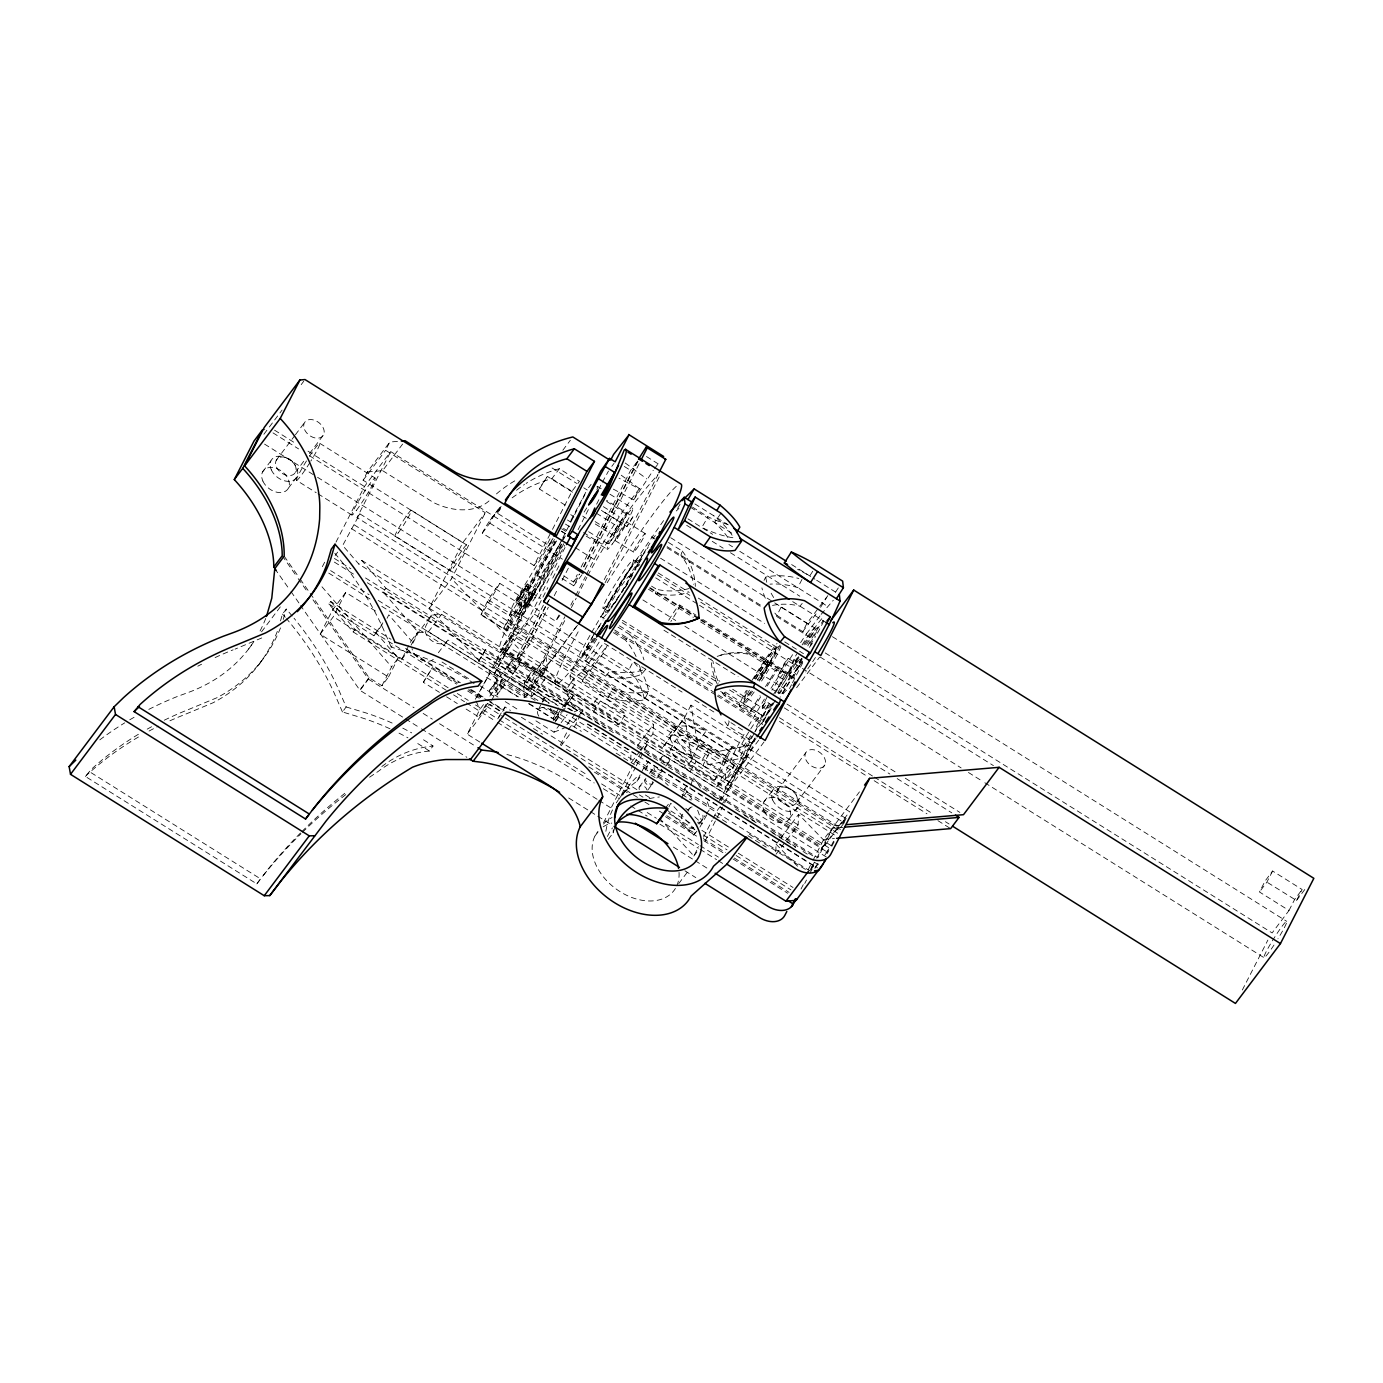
<?xml version="1.0" encoding="UTF-8"?>
<svg xmlns="http://www.w3.org/2000/svg" width="1383" height="1383" viewBox="0 0 1383 1383"><rect width="100%" height="100%" fill="white"/><g stroke="black" fill="none" stroke-linecap="round" stroke-linejoin="round"><path stroke-width="0.75" stroke-dasharray="5 3.75" d="M779.856 839.256L776.105 844.235L775.586 854.798L785.596 841.486M786.841 839.827L798.095 824.856L798.613 814.31L825.755 842.195L831.287 845.67L823.784 855.645M630.648 760.028L631.011 754.34L569.156 715.581M397.474 441.384L389.816 442.041L385.598 450.288L485.295 512.747L462.786 542.672L429.041 608.624L499.021 681.508L524.866 697.689L523.673 687.074L546.164 657.15L653.519 724.398L652.897 733.889L640.398 750.52M506.714 631.028L508.131 627.675A39.64 3.406 -57.9 0 0 514.407 614.813L515.703 612.012A19.777 1.694 -57.9 0 0 529.62 592.045L523.344 603.645A61.561 5.29 -57.9 0 1 507.112 630.821L480.869 614.83L487.162 601.968A19.708 1.694 -57.9 0 1 499.764 583.349L521.927 597.231A19.708 1.694 -57.9 0 0 509.307 615.833L487.162 601.968M621.52 592.27A20.987 1.798 -57.9 0 0 629.524 577.437L629.939 575.95L628.47 576.538A20.987 1.798 -57.9 0 0 617.302 592.218A20.987 1.798 -57.9 0 0 607.846 609.367L607.794 611.182L610.162 608.831M681.94 798.389L684.758 788.673L687.161 785.458M280.507 620.898L282.495 614.052L286.246 609.073L289.047 612.254A272.226 190.733 36.9 0 1 292.798 616.697M283.221 619.463L286.246 609.073M690.93 785.216L693.194 777.436L696.963 782.674A92.281 64.655 36.9 0 1 700.386 788.016M591.596 632.429L625.79 575.017L629.472 577.333L630.838 573.15L648.281 547.063M689.183 588.501A63.964 60.264 18 0 1 656.683 589.348L655.317 593.532A63.964 60.264 18 0 0 687.818 592.667M668.473 542.447L682.268 551.074L680.903 555.257A63.964 60.264 18 0 1 693.402 584.317M756.017 738.505L753.7 741.997L727.856 725.798L729.204 721.615A63.964 60.264 18 0 1 727.285 719.004M753.7 741.997L755.049 737.813M509.307 615.833L511.33 610.024A19.777 1.694 -57.9 0 1 520.25 592.477L553.01 538.436M798.095 824.856L570.816 682.441L570.038 675.855L580.653 652.206L590.593 634.227M714.994 779.822L725.591 756.19L732.022 747.062L721.407 770.694L714.994 779.822L689.149 763.623A63.964 33.607 35.1 0 1 668.611 735.618L675.025 726.49A63.964 33.607 35.1 0 1 706.177 730.864L699.746 739.991A63.964 33.607 35.1 0 0 668.611 735.618M758.748 740.13L737.882 767.876L725.885 779.614L725.107 773.011L735.721 749.379L744.659 733.18M487.732 703.325L478.743 716.982L464.446 708.027M462.786 542.672L363.107 480.212L367.325 471.966L389.816 442.041M322.36 566.667L325.178 561.187M336.017 542.084L364.455 486.522L390.715 451.601L562.397 559.164M834.381 834.9L503.913 627.847L511.883 614.605L508.149 619.601L840.432 827.795L844.183 822.816L357.056 517.605L390.715 451.601M826.36 857.028L358.854 564.108L342.656 545.49L359.857 513.871L846.759 818.943M300.163 579.062L369.071 677.687L381.933 685.743L388.485 677.013L320.182 634.209L332.646 609.868L345.767 592.408L378.095 612.652M320.182 634.209L333.32 616.749L345.767 592.408M332.646 609.868L373.946 635.748L382.849 622.817M387.067 618.287L388.813 614.865L411.27 640.709L401.623 659.553L333.32 616.749M381.933 685.743L391.596 666.831L398.131 658.152L375.692 632.325M388.485 677.013L398.131 658.152M411.079 645.152L417.856 631.91L383.143 592.028L385.961 588.276L361.672 560.357L358.854 564.108M418.271 632.619L428.453 631.754L531.85 696.531L544.971 679.053L441.592 614.294L431.392 615.158L418.271 632.619L412.635 643.614A13.121 9.197 36.9 0 0 411.927 645.982M431.392 615.158L425.774 626.153A13.121 9.197 36.9 0 0 432.62 641.332A13.121 9.197 36.9 0 0 447.919 640.035L549.051 703.394M429.041 608.624L451.549 578.699L485.295 512.747M485.64 649.526L477.671 662.768L485.64 649.526L817.923 857.737L822.85 848.107L845.341 818.183L840.432 827.795M500.352 508.131A205.531 144.005 36.9 0 0 482.304 533.129L533.994 565.509L551.523 531.262M552.491 529.361L571.957 491.311L579.46 481.336L559.337 468.733L555.897 469.684A205.531 144.005 36.9 0 0 526.128 483.376M503.913 627.847L508.149 619.601M533.994 565.509L541.496 555.534L550.261 538.419M501.095 506.42A205.531 144.005 36.9 0 0 497.31 513.179L548.999 545.559L552.889 537.952M495.149 662.993L503.585 651.756L532.904 594.552L527.372 591.077L554.566 541.462M527.372 591.077L537.693 575.605L554.946 541.877M475.285 699.297L490.291 672.328L535.221 700.472M476.547 697.637L490.291 672.328M577.541 625.202L529.032 689.737L492.78 667.125L523.984 606.653L532.42 595.433L309.533 455.768M555.672 684.118L500.283 649.422L509.981 637.598L531.504 595.537L535.204 597.854L523.95 612.825A21.869 1.884 -57.9 0 1 523.742 607.569L560.253 543.225M571.11 519.922L587.343 489.357M561.705 539.94L505.694 649.388L528.202 619.463L565.543 546.492M562.691 538.022L586.271 491.933M518.418 696.894L498.606 684.481L494.042 674.351L509.048 647.382L829.886 848.419L827.241 853.57M532.904 594.552L543.225 579.079L562.397 541.6M563.365 539.733L565.284 535.982M494.042 674.351L509.048 647.382M535.204 597.854L562.12 545.23M563.797 543.709L539.422 591.371L564.731 545.403M479.849 742.066L467.212 734.148L479.866 709.41L483.618 704.431L503.429 716.843M492.78 667.125L493.956 667.764L534.27 614.138L547.841 587.602M552.699 578.129L560.443 562.967M578.094 529.672L588.778 508.771M598.493 489.789L601.415 484.085M602.383 482.183L608.468 471.084M491.656 700.42L502.357 679.485L497.794 669.355M543.415 605.114L516.326 658.066L524.762 646.846L548.55 600.343M596.609 504.173L599.409 498.675M549.5 599.15L519.334 658.101L528.704 645.636L548.342 607.258M554.237 595.745L558.162 588.069M562.086 580.393L570.937 563.123M498.589 717.155L504.985 707.007L510.448 710.447M504.985 707.007L502.34 712.159L489.703 704.224L467.212 734.148M563.659 575.829L573.513 582.001L577.316 574.55M581.119 567.116L630.613 470.41L637.84 460.781M562.086 578.492L573.72 585.77L579.598 574.256M583.522 566.581L637.528 461.058M523.967 683.945L531.228 672.086L523.967 683.945L558.611 705.658M583.885 566.978L639.05 459.191M585.026 569.502L639.534 462.994M527.857 689.097L564.938 616.628M570.799 605.184L574.706 597.56M575.674 595.641L585.441 576.573M586.409 574.671C601.259 544.401 618.512 515.444 639.292 488.873L618.962 478.155M501.545 648.817L538.471 671.948L565.561 618.996M571.369 607.638L576.21 598.182M577.178 596.298L586.859 577.385M587.827 575.501C607.137 539.422 630.51 504.968 658.014 474.611L603.316 581.413M613.343 489.15L633.673 499.868L639.292 488.873M633.673 499.868L653.277 470.272M538.385 709.565L541.202 704.068M542.136 702.236L544.02 698.571M605.062 582.762L660.227 474.957M558.784 707.819L553.165 718.814A8.747 6.189 27.1 0 0 549.518 709.202M561.049 709.116L553.459 720.958L559.423 713.023M555.949 720.266L563.59 708.459M564.195 706.678L569.398 698L566.045 692.641A92.281 64.655 36.9 0 0 549.224 672.57L544.28 668.041L531.158 685.501L531.85 696.531M562.57 712.02L573.599 695.165L505.296 652.361M582.295 681.266L586.513 673.02L607.379 645.273L603.161 653.519L582.295 681.266L608.14 697.464A63.964 45.311 27.1 0 0 644.409 699.781L648.627 691.535A63.964 45.311 27.1 0 0 633.224 661.472L629.006 669.718A63.964 45.311 27.1 0 1 644.409 699.781M560.322 745.074L567.998 730.086L576.746 718.451M574.377 726.991L580.117 715.754M581.085 713.887L583.004 710.136L570.073 702.028M608.14 697.464L612.358 689.218A63.964 45.311 27.1 0 0 648.627 691.535M603.524 822.764L632.826 765.525M633.794 763.606L641.608 752.006M621.607 794.447L635.281 767.738M636.266 765.819L647.002 744.832L728.288 795.761L723.465 805.2M619.688 797.939A147.168 103.103 36.9 0 1 636.854 781.309L643.614 768.101L648.437 761.687M645.291 770.089L649.163 762.534M690.964 705.157L684.637 717.535L662.613 747.719L684.637 717.535L691.742 758.662L698.069 746.301L690.964 705.157L753.735 744.486L747.408 756.864L725.384 787.048L747.875 757.106L702.806 765.612L709.133 753.234L753.735 744.486M764.021 580.393L765.698 577.091A63.964 45.311 27.1 0 1 798.855 578.509M668.905 806.911L670.79 803.246L695.113 830.025M819.929 615.954L806.427 633.915L776.9 615.418L781.118 607.172A63.964 45.311 27.1 0 1 779.061 604.838M801.984 579.408L797.766 587.654A63.964 45.311 27.1 0 0 770.003 584.145M666.883 809.625L693.903 835.09L695.77 831.425M699.539 824.061L705.036 815.572M775.206 700.265L769.622 711.173L762.24 706.557L767.824 695.632M777.644 692.831A14.867 1.279 -57.9 0 1 783.504 683.219L785.233 680.661L777.851 676.045L784.368 663.304L788.12 658.325L795.502 662.941L797.299 660.659M699.919 827.086L707.975 812.841M777.851 676.045L788.12 658.325M817.388 609.488L806.963 623.353L802.745 631.599L817.474 612.012M719.488 801.051L754.288 733.042M755.256 731.158L764.92 712.262L772.163 702.65M659.535 818.217L693.868 856.008L698.692 846.569M703.532 837.147L712.21 820.171M713.179 818.269L717.034 810.732L728.288 795.761M720.923 799.737L726.957 791.716L754.029 738.816M761.756 723.707L772.388 702.927M534.27 614.138L849.56 811.7L823.317 846.621L729.533 787.861L754.669 738.729M763.381 721.736L773.045 702.841M827.829 595.606L818.701 610.387M785.233 680.661L791.75 667.937L784.368 663.304M795.502 662.941L788.984 675.682L789.883 674.731A14.867 1.279 -57.9 0 1 781.602 690.912L779.891 693.453L772.198 689.27M705.123 841.037L722.496 807.084M789.555 688.561L791.508 684.723M792.494 682.804L804.284 659.76M808.156 869.786L812.046 862.197M813.014 860.312L823.68 839.446L832.134 828.227L842.887 827.311M810.196 869.924L813.947 862.594M814.172 862.715L809.954 870.962L550.278 708.234M800.999 889.062L804.681 881.87M816.783 858.221L832.134 828.227M823.317 846.621L834.001 825.737L859.448 791.871M804.733 883.495L806.496 880.055M809.764 873.676L813.705 865.983L587.308 724.122M831.287 845.67L835.228 837.977M831.875 846.258L834.64 840.864M843.941 822.695L845.808 819.03M825.236 652.932L1272.135 932.937L1289.008 910.498L1259.464 891.983L1265.099 881.006L1272.602 871.013L1302.129 889.528L1296.511 900.523L1265.099 881.006M1272.602 871.013L1266.966 882.008L1259.464 891.983M1242.332 990.003L1267.865 940.112M1289.008 910.498L1294.626 899.503L1302.129 889.528M521.927 597.231L554.497 539.37M605.633 676.183L610.18 670.72A63.964 53.764 39.8 0 0 645.982 668.923L641.435 674.385A63.964 53.764 39.8 0 1 605.633 676.183L579.788 659.985L592.719 636.595M593.722 634.797L603.092 619.912M593.29 638.341L584.335 654.522L579.788 659.985M748.652 725.989L764.384 699.055M556.571 540.909L520.043 605.253A21.869 1.884 -57.9 0 0 520.25 610.508L531.504 595.537M561.896 544.003L535.688 590.23A19.777 1.694 -57.9 0 1 519.386 614.311A19.777 1.694 -57.9 0 1 527.632 597.093L560.392 543.07M680.073 504.207L675.924 511.312L678.915 508.391M727.614 524.416A63.964 21.385 30.3 0 1 708.01 516.844L701.769 527.511A63.964 21.385 30.3 0 0 733.612 537.831A63.964 21.385 30.3 0 0 713.766 515.773M670.254 749.707L676.494 739.041A63.964 21.385 30.3 0 1 708.355 749.361L702.115 760.045A63.964 21.385 30.3 0 0 670.254 749.707A63.964 21.385 30.3 0 0 690.1 771.783L696.341 761.099A63.964 21.385 30.3 0 1 676.494 739.041M727.959 776.226L734.2 765.56L722.185 777.298L715.945 787.964L727.959 776.226L702.115 760.045M561.481 541.254L565.837 534.063L561.412 531.279M559.873 615.4L555.655 621.244L518.729 597.888L524.762 588.484L540.58 598.39M722.358 692.918A63.964 63.29 68.1 0 0 724.312 695.597L750.156 711.796L760.028 695.666M765.508 686.711L775.396 670.582L777.16 669.873L767.288 686.003M760.702 696.755L751.92 711.087L750.156 711.796M770.971 688.319L793.635 653.053M596.816 639.067L593.895 643.7A20.987 1.798 -57.9 0 0 585.735 660.815A20.987 1.798 -57.9 0 0 601.501 638.168M751.885 736.24L748.964 740.856A20.987 1.798 -57.9 0 0 740.804 757.988A20.987 1.798 -57.9 0 0 756.57 735.324M567.479 695.753L566.702 689.149L573.72 678.154L574.498 684.758L567.479 695.753L593.324 711.951A63.964 6.794 32.6 0 0 618.771 724.83L625.808 713.853A63.964 6.794 32.6 0 0 599.565 694.352L592.546 705.347A63.964 6.794 32.6 0 1 618.771 724.83M593.324 711.951L600.343 700.956A63.964 6.794 32.6 0 0 625.808 713.853M812.772 571.214L809.764 575.916A63.964 6.794 32.6 0 0 797.593 569.277M835.609 592.114L838.617 587.412M555.845 541.617L553.961 544.539A118.039 10.148 -57.9 0 0 500.283 649.422M559.026 614.951L555.655 621.244M595.745 638.341L593.653 641.574A20.987 1.798 -57.9 0 1 584.162 652.897A20.987 1.798 -57.9 0 1 594.241 633.984M750.813 735.497L748.722 738.729A20.987 1.798 -57.9 0 1 740.199 747.269A20.987 1.798 -57.9 0 1 757.556 719.039L759.578 716.532A20.987 1.798 -57.9 0 1 754.513 729.55M625.79 575.017L664.117 519.801M629.472 577.333L643.423 556.467M800.619 642.611L806.427 633.915M759.284 681.162L761.29 678.189A14.867 1.279 -57.9 0 0 769.588 662.008L763.209 670.496A14.867 1.279 -57.9 0 0 757.331 680.108A14.867 1.279 -57.9 0 0 768.326 660.538L697.793 616.351M720.975 513.249L714.544 522.376A63.964 33.607 35.1 0 1 728.634 538.592M689.149 763.623L695.563 754.496A63.964 33.607 35.1 0 1 675.025 726.49M486.194 704.068L478.743 716.982M576.262 626.724C564.057 641.798 554.652 660.832 538.471 671.948M791.75 667.937L789.537 670.997A34.99 3.008 -57.9 0 0 775.189 693.35M647.002 744.832L642.784 750.45M263.894 434.262L267.507 429.439L262.407 429.871M269.391 426.949L282.115 410.025M301.2 384.63L303.741 381.259M262.597 471.897L271.033 460.677M276.237 460.262L294.13 436.458M295.409 434.763L304.346 422.852M295.426 472.294L304.381 460.401M309.498 453.589L323.553 434.884M288.442 488.095L296.878 476.876M300.474 832.998A986.286 690.999 36.9 0 0 267.23 870.201L256.806 883.875L85.366 776.451L91.382 769.259A577.333 404.493 36.9 0 1 139.856 733.405M363.107 480.212L385.598 450.288M248.681 648.938L253.815 642.11M261.543 631.841L280.818 606.186M367.325 471.966L382.624 470.669L402.626 444.064M357.056 517.605L359.857 513.871M335.17 555.465L337.659 552.145M258.898 664.514L262.649 659.518M446.277 690.29L353.149 631.927L328.86 604.008L330.727 601.519L390.991 639.274M353.149 631.927L355.016 629.438L330.727 601.519M373.946 635.748L383.489 623.041M389.971 728.772A197.665 138.49 36.9 0 0 362.45 718.002L342.431 711.951L346.165 706.955L337.694 687.455A272.226 190.733 36.9 0 0 294.026 618.201M474.092 683.496A197.665 138.49 36.9 0 0 411.2 653.156L391.182 647.106L394.916 642.11M369.071 677.687L359.701 690.152L403.784 717.794M313.007 599.824L368.431 679.139L359.995 690.359L300.63 605.616M490.377 519.922L497.88 509.947M482.304 533.129L489.807 523.154A205.531 144.005 36.9 0 1 501.407 505.348M497.31 513.179L501.804 507.198M411.27 640.709L417.856 631.91M401.623 659.553L408.175 650.823L458.949 682.632M562.829 450.253L570.332 440.278M428.453 631.754L441.592 614.294M512.125 497.863A205.531 144.005 36.9 0 1 548.394 479.659L551.852 478.708L559.337 468.733M256.806 883.875L260.557 878.879L89.117 771.455M438.376 652.724L447.919 640.035M588.588 487.68L591.094 484.361M548.999 545.559L553.995 538.903M611.805 466.348L614.052 463.357M369.572 777.229A986.286 690.999 36.9 0 1 378.078 771.507C392.979 760.08 410.544 752.767 429.3 751.038L433.035 746.042L429.093 743.362A197.665 138.49 36.9 0 0 420.467 737.934M654.574 468.543L659.777 461.628M489.703 690.186L493.454 685.19M494.388 683.945L507.509 666.485M508.46 665.24L512.211 660.244M573.513 582.001L579.529 573.98M489.859 696.116L502.357 679.485M573.72 585.77L583.09 573.305M497.085 694.802L500.836 689.823M501.77 688.578L514.908 671.118M515.842 669.856L519.593 664.877M497.724 718.866L500.214 715.547M524.866 697.689L547.374 667.764L546.164 657.15M570.816 682.441L582.813 670.703L603.679 642.957L682.113 692.105M562.241 707.526L569.398 698M564.834 706.799L573.599 695.165M555.084 721.995L561.325 713.68M535.93 720.854L553.978 732.177L559.942 724.225M561.135 722.652L567.099 714.717M566.926 724.727L575.276 713.611M577.99 716.774L583.004 710.136M561.204 745.714L569.952 734.062M637.269 746.025L653.519 724.398M631.651 762.154L639.153 752.179M622.091 794.741L628.124 786.72M594.967 835.972L598.355 831.494M636.854 781.309L641.677 774.895M639.274 786.962L644.893 779.476M649.474 773.374L654.297 766.96M659.518 760.028L661.783 757.037M608.33 839.308L613.153 832.894A91.036 63.774 36.9 0 1 615.072 827.086M647.78 790.091L652.292 784.109M656.821 778.093L661.627 771.679M665.776 766.147L669.165 761.653M665.379 808.208L670.202 801.794M819.704 606.394L826.654 597.145M684.343 795.19L690.359 787.152M821.156 614.329L833.292 600.291M778.491 693.782L803.938 659.933M796.625 687.714L819.531 657.253M706.246 813.982L709.859 809.159L708.303 804.491A92.281 64.655 36.9 0 0 706.073 798.959M693.903 835.09L698.726 828.676M729.533 787.861L763.986 742.014M693.868 856.008L698.882 849.352M678.759 883.581L687.507 871.947M763.883 801.967L772.319 790.748M777.505 790.333L805.632 752.922M796.712 802.365L824.838 764.955M789.728 818.166L798.164 806.946M781.118 837.579L798.613 814.31M811.199 869.302L813.705 865.983M815.036 867.279L818.788 862.301M814.881 868.368L818.632 863.372M824.873 855.057L829.886 848.419M1296.511 900.523L1305.587 888.439M762.24 706.557L765.992 701.561L773.374 706.194M769.622 711.173L767.807 713.455A34.99 3.008 -57.9 0 1 770.037 702.339M636.076 656.527A63.964 53.764 39.8 0 0 625.531 640.191L630.078 634.745A63.964 53.764 39.8 0 1 643.994 659.916M802.209 603.42L799.927 606.152A63.964 53.764 39.8 0 0 772.509 605.426M85.366 776.451L87.63 774.255A577.333 404.493 36.9 0 1 141.602 735.186M687.766 809.885L690.601 807.482M698.035 823.991L700.87 821.571M499.764 583.349A61.561 5.29 -57.9 0 1 481.267 614.622L480.869 614.83M773.667 694.076A20.987 1.798 -57.9 0 0 784.593 674.61L784.645 672.795L783.539 673.694A20.987 1.798 -57.9 0 0 771.887 690.152M732.592 689.235L762.863 708.355L765.733 705.399A20.987 1.798 -57.9 0 0 768.049 702.339M381.829 766.528C396.714 755.083 414.295 747.771 433.035 746.042M700.974 619.601L794.015 677.895L794.931 677.324A21.437 1.85 -57.9 0 0 796.556 675.561M572.545 492.21L547.34 476.409L539.698 488.009L539.456 489.012L566.46 505.936M539.456 489.012L547.34 476.409M621.174 522.67L613.291 535.273L621.174 522.67L601.363 510.258M632.93 516.827L626.897 526.474L632.93 516.827L606.567 500.3M526.387 585.873L517.104 600.723L526.335 606.497L531.642 599.444L535.619 591.647L526.387 585.873L517.104 600.723M518.729 598.113L524.762 588.484M535.619 591.647L526.335 606.497M511.261 610.059L518.642 614.674M457.652 683.116L432.309 667.609L423.354 682.286L439.431 692.347M423.354 682.286L432.637 667.453M261.75 637.943L235.058 649.128M574.152 711.865L577.662 710.447L566.598 703.498M553.978 732.177L564.541 727.907M717.172 656.389A63.964 63.29 68.1 0 1 749.551 654.384L751.315 653.675A63.964 63.29 68.1 0 0 718.935 655.68M724.312 695.597L726.075 694.888A63.964 63.29 68.1 0 1 724.139 692.209M834.001 825.737L842.489 825.011M823.68 839.446L834.45 838.53M786.599 690.273L786.443 690.29A20.987 1.798 -57.9 0 0 783.193 693.868M346.165 706.955L366.201 713.006A197.665 138.49 36.9 0 1 393.723 723.776M646.501 456.546L659.916 464.947M694.819 503.896L728.271 524.849M791.646 564.575L814.933 579.166M816.661 580.238L839.308 594.431M692.503 507.129L708.01 516.844M690.428 507.267L734.477 534.858M624.269 466.451L630.613 470.41M687.973 518.867L712.625 534.322M728.927 544.539L732.558 546.804M739.801 551.35L827.293 606.169M686.677 525.315L693.972 529.896M712.228 541.323L723.171 548.187M730.466 552.751L799.789 596.194M792.684 601.622L825.772 622.35M597.698 486.522L601.207 488.718M609.972 494.215L632.774 508.495M832.428 636.699L1286.726 921.337M670.703 537.71L772.855 601.709M774.687 602.867L814.812 628.003M781.118 607.172L806.963 623.353M606.636 501.441L626.516 514.148M552.094 467.973L576.711 483.41M583.747 487.801L587.256 490.014M603.351 506.679L619.135 516.568M651.358 536.76L655.058 539.076M667.125 546.631L762.413 606.324M626.724 522.013L645.187 533.579M667.021 547.806L761.895 607.241M776.485 616.386L812.962 639.24M551.852 478.708L571.957 491.311M602.296 511.036L626.897 526.474M596.453 513.249L614.916 524.814M820.136 657.029L993.426 765.612M660.538 558.213L764.522 623.37M595.122 521.581L610.231 531.055M784.731 641.919L803.471 653.658M582.675 516.084L586.271 518.348M595.278 523.984L613.291 535.273M615.124 540.563L633.587 552.128M570.712 514.632L573.928 516.741L570.176 521.719L567.41 519.991M658.273 572.994L689.235 592.408M698.346 598.113L776.676 647.192A30.616 2.628 -57.9 0 1 758.472 681.076M588.657 531.712L607.95 543.796M633.379 559.977L638.842 563.4M657.063 574.827L689.875 595.381M700.801 602.227L775.517 649.042A28.421 2.438 -57.9 0 1 758.61 680.505M795.104 663.875L800.567 667.298M802.399 668.438L961.116 767.911M968.428 772.475L983.019 781.62M984.834 782.761L1263.993 957.676M583.574 532.593L602.02 544.159M655.715 577.869L697.689 604.146M699.504 605.287L792.545 663.598M586.219 536.085L607.258 549.276M565.474 524.105L571.628 527.96M563.503 528.427L566.581 530.346M561.671 528.773L567.583 532.472M651.514 586.115L656.683 589.348M668.698 620.293A14.867 1.279 -57.9 0 1 679.71 605.011L695.995 615.21M561.221 531.055L565.647 533.821M770.141 661.731L790.454 674.455M649.889 587.602L699.158 618.46M649.647 588.207L698.899 619.065M700.714 620.206L784.645 672.795M781.602 671.049L794.222 678.949M648.42 589.21L693.35 617.371M700.593 621.901L780.842 672.19M749.551 654.384L775.396 670.582M575.121 547.547L595.572 560.357M642.888 599.945L675.734 620.518M684.844 626.24L787.013 690.238M786.996 704.103L896.167 772.509M905.277 778.197L959.854 812.409M663.944 630.216L738.09 676.685M489.807 523.154L541.496 555.534M784.282 707.889L889.891 774.048M897.169 778.612L951.798 812.841M779.442 717.708L872.466 776.001M874.298 777.142L932.661 813.723M945.436 821.709L949.084 824.009M603.213 608.174L608.676 611.597M622.385 620.327L719.851 681.249M382.624 470.669L433.536 502.565A59.988 42.026 36.9 0 0 490.429 499.591M622.143 622.609L718.693 683.098M729.619 689.961L744.192 699.089M779.493 721.39L866.882 776.157M874.16 780.704L926.973 813.792M937.899 820.638L950.64 828.624M619.377 625.756L714.233 685.207M725.176 692.053L761.67 714.925M743.691 703.999L764.004 716.722M537.693 575.605L543.225 579.079M600.55 616.23L604.233 618.547M618.011 627.173L711.588 685.812M720.647 691.483L755.602 713.386M319.75 443.303L375.121 477.999M739.559 706.506L761.705 720.387M614.605 629.991L762.361 722.583A20.987 1.798 -57.9 0 0 754.772 731.901M614.968 631.875L715.305 694.733M717.137 695.891L762.742 724.467M613.482 632.636L625.531 640.191M411.321 510.258L466.693 544.971M527.563 583.989L536.656 589.556M274.56 430.182L295.236 443.148M307.977 451.135L364.455 486.522M272.987 432.879L298.572 448.905M694.802 700.057L716.532 713.663M730.933 722.687L742.999 730.259M603.161 653.519L629.006 669.718M264.551 444.099L315.704 476.15M317.537 477.291L523.984 606.653M515.945 602.573L523.327 607.206M584.214 653.26L739.283 750.416M395.071 536.206L450.46 570.902M515.686 615.297L519.386 617.613M585.337 661.039L740.389 758.195M306.49 460.937A21.869 1.884 -57.9 0 0 296.532 480.368L316.188 492.694M317.969 493.8L351.922 515.081M699.746 739.991L725.591 756.19M354.238 524.866L841.123 829.938M507.665 622.851L839.948 831.062M582.813 670.703L737.882 767.876M351.42 528.6L838.323 833.672M698.069 746.301L709.133 753.234M481.267 614.622L507.112 630.821M528.704 645.636L512.09 635.229L502.721 647.693L822.85 848.107M509.981 637.598L524.762 646.846M570.038 675.855L725.107 773.011M547.374 667.764L521.529 651.566L451.549 578.699M665.897 742.464L728.651 781.793M361.672 560.357L827.345 852.153M566.702 689.149L592.546 705.347M503.585 651.756L726.957 791.716M385.961 588.276L815.555 857.581M527.718 678.967L613.412 732.662M637.114 747.511L651.704 756.639M653.519 757.78L688.164 779.493M702.754 788.638L724.623 802.347M735.566 809.193L757.452 822.902M770.21 830.906L795.726 846.897M803.022 851.461L810.317 856.042M334.409 558.455L350.884 568.776M365.527 577.956L605.322 728.201M647.417 754.582L651.082 756.881M680.367 775.223L687.679 779.822M713.317 795.865L720.629 800.463M744.434 815.365L757.244 823.404M771.887 832.566L795.674 847.485M383.143 592.028L574.896 712.176M814.138 862.076L821.433 866.657M334.375 562.103L354.497 574.723M367.325 582.744L571.352 710.568M587.775 723.931L637.01 754.772M646.12 760.494L817.509 867.884M481.422 657.772L558.11 705.814M493.956 667.764L529.032 689.737M523.673 687.074L549.137 703.031M635.748 759.803L717.034 810.732M330.623 570.609L369.054 594.69M378.216 600.412L537.918 700.507M749.361 834.243L808.433 871.273M643.614 768.101L662.129 779.718L668.231 785.458M547.806 708.355L558.594 715.115M328.739 573.098L370.851 599.479M381.829 606.359L528.254 698.104M542.897 707.283L581.344 731.365M616.126 753.165L634.417 764.626M650.892 774.947L656.389 778.387M682.009 794.447L691.172 800.187M714.959 815.088L727.769 823.127M747.909 835.73L766.217 847.209M529.222 703.653L556.243 720.578M486.539 677.307L517.536 696.721M528.462 703.584L553.995 719.575M442.024 662.008L470.911 680.125M479.936 685.778L498.001 697.084M505.227 701.613L519.662 710.672M521.391 717.293L638.082 790.402M645.377 794.983L650.84 798.406M670.893 810.974L690.947 823.542M701.89 830.388L729.239 847.537M738.349 853.242L793.047 887.506M405.599 648.437L460.383 682.753M471.344 689.633L485.952 698.778M487.784 699.919L504.225 710.222M533.44 728.53L542.568 734.252M566.304 749.119L632.048 790.315M639.361 794.897L643.009 797.178M668.577 813.204L694.145 829.23M703.273 834.952L727.009 849.819M736.154 855.541L790.938 889.874M469.822 689.443L487.957 700.801M489.772 701.942L504.276 711.035M468.37 689.84L482.65 698.795M328.86 604.008L456.684 684.101M467.644 690.981L480.437 698.985M487.732 703.567L502.34 712.712M588.743 766.839L637.477 797.386M644.789 801.967L650.736 805.684M659.397 811.13L664.877 814.552M666.71 815.693L696.323 834.243M703.221 838.582L725.487 852.516M734.269 858.03L789.053 892.363M594.448 772.146L627.277 792.701M665.551 816.696L696.548 836.127M703.843 840.691L723.897 853.259M733.025 858.964L787.722 893.245M505.227 717.967L557.453 750.692M355.016 629.438L448.161 687.8M457.289 693.523L468.249 700.386M475.545 704.967L497.465 718.693M499.298 719.834L587.049 774.843M601.57 783.919L619.878 795.415M647.209 812.53L656.355 818.252M658.17 819.41L698.346 844.564M700.092 845.67L718.434 857.149M453.589 694.871L464.55 701.734M466.365 702.875L495.598 721.183M497.413 722.341L594.206 782.985M603.334 788.708L619.774 798.994M630.734 805.857L636.215 809.297M638.03 810.438L647.175 816.16M659.95 824.182L698.311 848.211M700.126 849.352L716.567 859.638M718.399 860.796L723.862 864.219M446.588 696.825L457.306 703.549M597.11 799.27L568.05 781.067A165.856 116.189 36.9 0 0 505.642 754.184M598.925 800.411L613.447 809.522M673.383 847.07L693.367 859.586M695.182 860.727L707.889 868.697M568.69 797.974L588.674 810.49M590.489 811.631L595.935 815.054M597.75 816.195L612.289 825.288M684.931 870.806L695.822 877.635M368.431 679.139L414.036 707.716M423.163 713.438L432.291 719.143M439.587 723.724L476.08 746.595M405.599 718.935L420.207 728.08M421.435 728.841L466.832 757.279M429.3 751.038L425.342 748.341A197.665 138.49 36.9 0 0 416.715 742.93M625.22 462.994L646.795 478.898M621.244 475.216L641.176 489.893M762.863 708.355L762.915 706.54A20.987 1.798 -57.9 0 1 765.854 700.438M685.83 808.294L688.82 811.13M694.836 816.8L702.339 823.87M776.105 844.235L797.542 866.259M282.495 614.052L285.296 617.233M321.98 586.807L391.596 666.831M284.172 556.173L298.935 577.299M282.218 555.759L296.999 576.901M298.227 578.664L308.081 592.771M274.785 568.638L289.79 589.901M291.035 591.665L299.644 603.991M479.037 694.301L480.558 697.672M476.046 700.974L479.866 709.41M391.182 647.106L382.693 627.605A272.226 190.733 36.9 0 0 334.064 552.387M342.431 711.951L333.943 692.451A272.226 190.733 36.9 0 0 286.558 618.72M697.637 810.196L701.423 820.396M639.361 789.572L639.067 788.638A4.374 3.06 36.9 0 1 642.334 785.734A4.374 3.06 36.9 0 1 646.864 789.9M544.28 668.041L544.971 679.053M1273.985 945.056A21.437 1.85 -57.9 0 1 1265.428 953.215A21.437 1.85 -57.9 0 1 1284.6 923.101A21.437 1.85 -57.9 0 1 1277.961 938.798M804.837 644.824A21.437 1.85 -57.9 0 1 817.837 627.554A21.437 1.85 -57.9 0 1 808.087 646.587M799.581 659.172A21.437 1.85 -57.9 0 1 797.282 657.928M823.698 620.984A34.661 2.973 -57.9 0 1 814.864 637.615M812.858 640.986A34.661 2.973 -57.9 0 1 809.09 647.123M801.863 658.273A34.661 2.973 -57.9 0 1 788.293 675.111A34.661 2.973 -57.9 0 1 795 659.172M803.834 644.288A34.661 2.973 -57.9 0 1 823.542 616.956M815.417 657.495A34.661 2.973 -57.9 0 1 805.546 671.948M147.203 729.152A577.333 404.493 36.9 0 1 152.804 726.075M164.266 720.215A577.333 404.493 36.9 0 1 188.123 709.686L216.751 697.81A266.798 186.912 36.9 0 0 281.683 624.788M149.053 731.054A577.333 404.493 36.9 0 1 158.578 726.144M169.902 720.802A577.333 404.493 36.9 0 1 184.371 714.683L212.999 702.789A266.798 186.912 36.9 0 0 277.931 629.766M402.764 728.149A197.665 138.49 36.9 0 1 411.685 732.869M399.013 733.128A197.665 138.49 36.9 0 1 407.933 737.848M263.479 875.197A986.286 690.999 36.9 0 1 300.993 833.742M302.41 832.341A986.286 690.999 36.9 0 1 348.136 792.787M301.892 831.581A986.286 690.999 36.9 0 1 345.473 792.787M99.783 739.888A594.846 416.75 36.9 0 1 124.712 722.86M129.743 719.817A594.846 416.75 36.9 0 1 136.571 715.893M148.811 709.375A594.846 416.75 36.9 0 1 178.165 696.168L187.794 692.658A249.268 174.638 36.9 0 0 254.541 640.536M265.726 618.443A249.268 174.638 36.9 0 1 258.725 633.466M596.799 486.954A24.047 2.075 -57.9 0 1 596.903 489.738M586.772 507.889A24.047 2.075 -57.9 0 1 583.401 513.128M197.804 666.208A577.333 404.493 36.9 0 1 201.59 664.22M215.108 657.565A577.333 404.493 36.9 0 1 233.122 649.837M309.55 456.183A21.869 1.884 -57.9 0 1 319.836 443.459A21.869 1.884 -57.9 0 1 310.795 461.127M309.792 462.735A21.869 1.884 -57.9 0 1 296.532 480.368M794.015 677.895A21.437 1.85 -57.9 0 1 802.296 661.091M717.812 680.592A63.964 63.29 68.1 0 1 713.058 661.385M727.856 725.798A63.964 60.264 18 0 1 724.122 720.491M776.9 615.418A63.964 45.311 27.1 0 1 774.843 613.084M765.318 598.182A63.964 45.311 27.1 0 1 761.929 587.896M812.391 643.32A20.987 1.798 -57.9 0 1 808.156 648.713M807.828 645.878A20.987 1.798 -57.9 0 1 811.821 638.393L814.501 633.863A20.987 1.798 -57.9 0 1 823.058 620.811M717.397 684.326A63.964 63.29 68.1 0 1 711.087 658.792M639.447 665.361A63.964 53.764 39.8 0 1 641.435 674.385M773.667 597.542A63.964 45.311 27.1 0 1 770.78 592.494M766.77 582.226A63.964 45.311 27.1 0 1 765.698 577.091M682.268 551.074A63.964 60.264 18 0 1 695.321 586.409M597.179 629.438A20.987 1.798 -57.9 0 1 599.98 625.306M620.552 593.826A20.987 1.798 -57.9 0 1 610.664 608.243M618.962 595.917A30.616 2.628 -57.9 0 1 609.298 602.988A30.616 2.628 -57.9 0 1 637.217 560.893A30.616 2.628 -57.9 0 1 620.016 594.31M753.994 678.638A30.616 2.628 -57.9 0 1 776.676 647.192M750.589 692.382A30.616 2.628 -57.9 0 1 747.304 690.601M639.776 564.471A20.987 1.798 -57.9 0 1 637.442 565.595L638.168 563.624A20.987 1.798 -57.9 0 1 649.958 543.208M652.811 538.99A20.987 1.798 -57.9 0 1 655.369 535.446M802.088 644.945A20.987 1.798 -57.9 0 1 814.034 628.383A20.987 1.798 -57.9 0 1 810.628 637.649L808.104 642.023A20.987 1.798 -57.9 0 1 805.269 646.656M798.596 656.7A20.987 1.798 -57.9 0 1 792.511 662.768L793.237 660.78A20.987 1.798 -57.9 0 1 796.729 653.952M624.701 588.328A37.22 3.198 -57.9 0 1 627.83 583.401M802.157 658.93A39.364 3.388 -57.9 0 1 780.064 697.222M765.992 716.722A39.364 3.388 -57.9 0 1 769.57 702.305M776.382 690.653A39.364 3.388 -57.9 0 1 799.184 657.323M780.012 645.048A39.364 3.388 -57.9 0 1 759.008 681.663M752.577 691.223A39.364 3.388 -57.9 0 1 746.353 690.324M752.145 680.211A39.364 3.388 -57.9 0 1 777.021 643.441M606.29 614.484A37.22 3.198 -57.9 0 1 609.333 601.449A37.22 3.198 -57.9 0 1 637.131 558.957A37.22 3.198 -57.9 0 1 635.298 570.142M632.601 574.948A37.22 3.198 -57.9 0 1 621.676 592.84M617.544 599.116A37.22 3.198 -57.9 0 1 611.079 608.347M610.007 609.782A37.22 3.198 -57.9 0 1 607.414 613.118M652.206 781.481A4.374 3.06 36.9 0 1 650.2 785.371A4.374 3.06 36.9 0 1 644.979 782.104A4.374 3.06 36.9 0 1 646.967 778.214M662.336 770.21A4.374 3.06 36.9 0 1 655.94 766.199M675.405 888.456A48.146 33.728 36.9 0 1 615.971 888.871A48.146 33.728 36.9 0 1 597.905 831.563M603.213 826.827A48.146 33.728 36.9 0 1 611.822 823.058M679.036 872.396A48.146 33.728 36.9 0 1 676.252 886.918M603.524 824.078A48.146 33.728 36.9 0 1 612.064 817.543M754.444 678.24A28.421 2.438 -57.9 0 1 775.517 649.042M751.297 690.999A28.421 2.438 -57.9 0 1 748.255 689.356M755.516 678.915A14.867 1.279 -57.9 0 1 768.326 660.538M594.725 638.289A118.039 10.148 -57.9 0 1 579.235 629.905M607.189 582.692A118.039 10.148 -57.9 0 1 676.477 486.176M679.71 605.011A14.867 1.279 -57.9 0 1 670.876 621.468M780.859 646.068A34.99 3.008 -57.9 0 1 760.01 683.392M754.15 692.001A34.99 3.008 -57.9 0 1 749.742 689.616M755.792 679.105A34.99 3.008 -57.9 0 1 779.493 645.325M801.172 658.792A34.99 3.008 -57.9 0 1 781.291 694.646M653.45 782.121A4.374 3.06 36.9 0 1 648.558 783.539A4.374 3.06 36.9 0 1 645.861 778.18M661.593 769.069A4.374 3.06 36.9 0 1 659.829 772.872A4.374 3.06 36.9 0 1 654.66 770.175A4.374 3.06 36.9 0 1 655.525 765.923M693.765 827.587A8.747 6.154 49.8 0 1 683.375 823.819A8.747 6.154 49.8 0 1 683.496 813.498M684.758 788.673A92.281 64.655 36.9 0 1 691.949 799.253M613.153 832.894A147.168 103.103 36.9 0 1 613.274 829.644M622.765 795.104A147.168 103.103 36.9 0 1 638.929 775.05M649.232 798.717A91.036 63.774 36.9 0 1 659.328 796.988M605.875 831.321A147.168 103.103 36.9 0 1 613.395 808.087M616.334 802.883A147.168 103.103 36.9 0 1 618.529 799.564M702.858 815.209A8.747 6.154 49.8 0 1 697.551 822.28M688.665 810.058A8.747 6.154 49.8 0 1 692.14 806.877M607.431 836.456A91.036 63.774 36.9 0 1 612.513 827.898M496.462 493.921A218.652 153.202 36.9 0 1 517.207 479.521M516.516 490.308A205.531 144.005 36.9 0 1 524.468 484.465M531.158 685.501A92.281 64.655 36.9 0 1 547.219 702.27M552.923 710.101A92.281 64.655 36.9 0 1 556.277 715.46M433.328 659.38A13.121 9.197 36.9 0 1 420.985 659.622A13.121 9.197 36.9 0 1 412.013 648.662M538.834 716.187A8.747 6.189 27.1 0 1 545.334 707.56M551.852 709.825A8.747 6.189 27.1 0 1 549.691 709.202M543.139 701.682A8.747 6.189 27.1 0 1 550.953 696.565A8.747 6.189 27.1 0 1 559.666 704.708M667.954 762.725L667.09 762.915A4.374 3.06 36.9 0 1 661.869 759.647L661.575 758.714A4.374 3.06 36.9 0 1 666.865 756.587A4.374 3.06 36.9 0 1 667.954 762.725M276.462 467.091A11.375 7.97 36.9 0 0 294.147 473.937A11.375 7.97 36.9 0 0 286.869 457.825A11.375 7.97 36.9 0 0 276.462 467.091M304.588 429.664A11.375 7.97 36.9 0 0 322.274 436.527A11.375 7.97 36.9 0 0 314.996 420.415A11.375 7.97 36.9 0 0 304.588 429.664M777.747 797.144A11.375 7.97 36.9 0 0 795.432 804.007A11.375 7.97 36.9 0 0 788.154 787.895A11.375 7.97 36.9 0 0 777.747 797.144M805.874 759.734A11.375 7.97 36.9 0 0 823.559 766.597A11.375 7.97 36.9 0 0 816.281 750.485A11.375 7.97 36.9 0 0 805.874 759.734M612.289 544.003A24.047 2.075 -57.9 0 0 632.809 509.445A24.047 2.075 -57.9 0 0 614.951 533.198A24.047 2.075 -57.9 0 0 612.289 544.003M356.486 510.275A21.869 1.884 -57.9 0 0 375.156 478.864A21.869 1.884 -57.9 0 0 358.923 500.473A21.869 1.884 -57.9 0 0 356.486 510.275M764.177 811.147A15.299 10.718 36.9 0 0 788.016 820.378A15.299 10.718 36.9 0 0 778.214 798.683A15.299 10.718 36.9 0 0 764.177 811.147M772.613 799.927A15.299 10.718 36.9 0 0 796.452 809.159A15.299 10.718 36.9 0 0 786.65 787.463A15.299 10.718 36.9 0 0 772.613 799.927M262.891 481.077A15.299 10.718 36.9 0 0 286.73 490.308A15.299 10.718 36.9 0 0 276.928 468.612A15.299 10.718 36.9 0 0 262.891 481.077M271.327 469.857A15.299 10.718 36.9 0 0 295.167 479.088A15.299 10.718 36.9 0 0 285.365 457.393A15.299 10.718 36.9 0 0 271.327 469.857M508.546 667.851A4.374 3.06 36.9 0 0 515.34 670.496A4.374 3.06 36.9 0 0 512.557 664.289A4.374 3.06 36.9 0 0 508.546 667.851M512.298 662.872A4.374 3.06 36.9 0 0 519.092 665.517A4.374 3.06 36.9 0 0 516.291 659.311A4.374 3.06 36.9 0 0 512.298 662.872M489.789 692.797A4.374 3.06 36.9 0 0 496.601 695.442A4.374 3.06 36.9 0 0 493.8 689.235A4.374 3.06 36.9 0 0 489.789 692.797M493.541 687.818A4.374 3.06 36.9 0 0 500.352 690.445A4.374 3.06 36.9 0 0 497.552 684.257A4.374 3.06 36.9 0 0 493.541 687.818M617.406 538.16A10.926 0.934 -57.9 0 0 626.741 522.446A10.926 0.934 -57.9 0 0 618.633 533.25A10.926 0.934 -57.9 0 0 617.406 538.16M609.16 601.933A28.421 2.438 -57.9 0 0 633.414 561.1A28.421 2.438 -57.9 0 0 612.306 589.175A28.421 2.438 -57.9 0 0 609.16 601.933M635.869 549.725A10.926 0.934 -57.9 0 0 645.204 534.011A10.926 0.934 -57.9 0 0 637.079 544.816A10.926 0.934 -57.9 0 0 635.869 549.725M518.227 600.17A10.96 0.951 -57.9 0 0 527.58 584.421A10.96 0.951 -57.9 0 0 519.455 595.26A10.96 0.951 -57.9 0 0 518.227 600.17M525.609 604.803A10.96 0.951 -57.9 0 0 534.979 589.054A10.96 0.951 -57.9 0 0 526.837 599.876A10.96 0.951 -57.9 0 0 525.609 604.803M453.659 567.549A15.299 1.314 -57.9 0 0 466.728 545.559A15.299 1.314 -57.9 0 0 455.353 560.685A15.299 1.314 -57.9 0 0 453.659 567.549M398.269 532.853A15.299 1.314 -57.9 0 0 411.339 510.863A15.299 1.314 -57.9 0 0 399.964 525.989A15.299 1.314 -57.9 0 0 398.269 532.853M611.614 539.958A17.495 1.504 -57.9 0 0 626.534 514.839A17.495 1.504 -57.9 0 0 613.551 532.127A17.495 1.504 -57.9 0 0 611.614 539.958M494.474 686.573A4.374 3.06 36.9 0 0 501.286 689.201A4.374 3.06 36.9 0 0 498.485 683.012A4.374 3.06 36.9 0 0 494.474 686.573M507.596 669.113A4.374 3.06 36.9 0 0 514.407 671.74A4.374 3.06 36.9 0 0 511.606 665.551A4.374 3.06 36.9 0 0 507.596 669.113"/><path stroke-width="1.5" d="M266.47 616.49L271.777 598.199L274.785 568.638L284.172 556.173A134.307 94.096 36.9 0 0 244.601 465.864L264.291 427.382L299.921 379.997L305.021 379.564L571.767 546.7L577.921 534.685L572.372 531.21L586.444 500.231L609.644 458.395L615.176 461.853L629.058 434.729L613.585 454.437L610.785 459.934M481.803 681.197L477.844 678.5A197.665 138.49 36.9 0 0 414.952 648.16L394.916 642.11L386.445 622.609A272.226 190.733 36.9 0 0 337.798 547.409L334.997 544.211L330.433 559.925A266.798 186.912 36.9 0 1 265.501 632.965L236.873 644.841A577.333 404.493 36.9 0 0 140.132 704.414L134.116 711.605L305.557 819.013L315.981 805.355A986.286 690.999 36.9 0 1 430.58 701.665C445.482 690.238 463.046 682.925 481.803 681.197L478.051 686.175C459.312 687.904 441.73 695.217 426.828 706.661A986.286 690.999 36.9 0 0 312.23 810.334M714.804 690.463L716.152 686.279A63.964 60.264 18 0 1 754.79 683.34L753.441 687.524A63.964 60.264 18 0 0 714.804 690.463A63.964 60.264 18 0 0 720.975 714.89M757.175 736.776L779.286 703.722L780.634 699.539M590.472 517.778L594.794 507.976M604.838 641.228C634.313 597.179 663.961 552.681 685.017 503.861L684.239 497.275L669.908 512.09M695.13 497.05L688.699 506.178L678.085 529.81L684.516 520.682L695.13 497.05L720.975 513.249A63.964 33.607 35.1 0 1 741.513 541.254L735.082 550.382A63.964 33.607 35.1 0 1 703.93 546.008L710.361 536.881A63.964 33.607 35.1 0 0 741.513 541.254M759.907 738.384C789.365 694.335 819.03 649.837 840.069 601.035L839.308 594.431M234.297 479.573L253.971 441.108L262.407 429.871L242.734 468.353L234.297 479.573A134.307 94.096 36.9 0 1 273.678 562.501L273.782 566.978L276.254 570.505M244.601 465.864L280.23 418.461L299.921 379.997M553.857 536.051L586.962 471.361L594.465 461.386L574.343 448.784L570.902 449.734A205.531 144.005 36.9 0 0 504.812 503.205L556.502 535.584L594.465 461.386M577.921 534.685L574.17 539.664L567.687 535.688L600.741 471.119L609.644 458.395M566.529 544.574L570.453 536.898M791.266 689.46L765.162 740.458L543.64 601.657L557.09 575.363L566.477 562.881L583.09 573.305M543.64 601.657L556.536 582.312L566.477 562.881M601.294 495.01L614.657 472.416L605.426 466.641M593.203 514.355L595.139 510.534M602.953 495.287L614.657 472.416M592.598 516.084L595.485 510.448M603.178 495.425L618.564 465.345M638.514 459.139L646.138 447.141L647.313 447.781L641.47 459.191M578.716 623.629L591.613 604.302L602.348 583.315M658.948 472.692L665.776 459.346L646.138 447.141M626.966 814.414A48.146 33.728 36.9 0 1 656.718 823.715L667.038 808.242M793.202 685.674L795.139 681.888M786.823 911.501L784.87 915.287A21.869 15.317 36.9 0 1 759.388 917.465L704.898 883.322M795.381 898.864L791.439 906.556L793.323 904.067L787.619 900.506M795.709 898.794L793.081 903.946L796.833 898.95L796.124 900.333L785.924 901.197L726.853 864.185L690.999 896.149A65.589 45.95 36.9 0 1 614.519 902.667A65.589 45.95 36.9 0 1 580.238 826.74A55.821 39.104 36.9 0 0 550.278 786.201L481.647 743.207M796.124 900.333L823.075 864.029M823.957 862.318L825.72 858.878M826.221 859.068L821.433 866.657A21.869 15.317 36.9 0 1 795.951 868.835L596.177 743.656A165.856 116.189 36.9 0 0 506.092 712.159L470.462 759.561L445.758 759.544A165.856 116.189 36.9 0 0 412.445 767.254A968.791 678.742 36.9 0 0 281.043 880.936L269.771 895.596L264.239 895.717L70.516 774.324L69.15 766.614L114.149 706.748L123.502 697.672A594.846 416.75 36.9 0 1 223.164 636.301L232.793 632.792A249.268 174.638 36.9 0 0 319.629 518.936L319.801 508.771A134.307 94.096 36.9 0 0 280.23 418.461M952.731 826.291L1235.451 1003.436L1280.451 943.586L999.131 767.306L869.63 778.335L830.82 854.175A21.869 15.317 36.9 0 1 805.321 856.354L605.547 731.175A165.856 116.189 36.9 0 0 457.445 707.387A968.791 678.742 36.9 0 0 326.042 821.087L269.771 895.596M1280.451 943.586L1313.85 878.326L853.726 590.057L830.526 620.915M808.865 652.932L805.874 658.325L810.421 652.88L830.319 616.887L804.474 600.689A63.964 53.764 39.8 0 0 768.689 602.487L764.142 607.95A63.964 53.764 39.8 0 0 780.029 642.144L784.576 636.681A63.964 53.764 39.8 0 1 768.689 602.487M655.559 540.494L653.035 544.867A20.987 1.798 -57.9 0 1 651.168 547.945M687.921 499.574L694.162 488.908L720.007 505.106A63.964 21.385 30.3 0 1 739.853 527.165L736.741 532.507M716.895 510.431L720.007 505.106M659.968 565.094L658.204 565.803L632.965 606.999L634.728 606.29L659.968 565.094L685.812 581.275A63.964 63.29 68.1 0 1 699.037 618.08L697.257 618.789A63.964 63.29 68.1 0 1 658.809 623.197L660.573 622.488A63.964 63.29 68.1 0 0 699.037 618.08M791.335 552.042A63.964 6.794 32.6 0 0 817.56 571.542L810.542 582.52A63.964 6.794 32.6 0 1 784.317 563.037L791.335 552.042A63.964 6.794 32.6 0 1 816.8 564.938L842.645 581.119L843.405 587.723L836.387 598.718M625.531 449.319L624.269 449.924L609.419 486.384A21.869 1.884 -57.9 0 1 591.509 515.721L580.255 530.692L558.732 572.735L571.853 554.22A118.039 10.148 -57.9 0 0 625.531 449.319L680.92 484.015A118.039 10.148 -57.9 0 1 596.92 635.125M759.699 730.846L762.033 727.372M765.525 722.151L769.017 716.93M773.667 709.98L777.142 704.76M578.509 623.422L604.094 584.646L567.168 561.515M70.516 774.324L115.515 714.458L114.149 706.748M273.782 566.978L282.218 555.759L282.115 551.264A134.307 94.096 36.9 0 0 242.734 468.353M334.997 544.211L331.246 549.207L326.682 564.921A266.798 186.912 36.9 0 1 297.328 611.632M505.383 499.989A205.531 144.005 36.9 0 1 563.4 459.709L566.84 458.758L574.343 448.784M305.557 819.013L309.308 814.034L137.868 706.609M264.239 895.717L309.256 835.851L314.771 835.73M572.372 531.21L568.62 536.206L567.687 535.688M469.459 758.956L473.124 761.238L481.561 750.018L490.775 751.142A165.856 116.189 36.9 0 1 498.191 752.49M580.238 826.74L602.729 796.815A55.821 39.104 36.9 0 0 572.769 756.276L504.155 713.265M656.718 823.715L667.972 808.744A48.146 33.728 36.9 0 0 617.233 806.566M726.853 864.185L746.855 837.579M864.531 785.112L869.63 778.335M785.924 901.197L808.433 871.273M955.428 815.123L959.076 817.405L950.64 828.624L836.594 838.34M999.131 767.306L963.502 814.691L846.742 824.648M826.913 620.984L830.319 616.887M682.165 500.646L694.162 488.908M69.15 766.614L75.823 760.131M134.116 711.605L136.381 709.393A577.333 404.493 36.9 0 1 139.458 706.644M746.232 837.026L713.49 866.225A65.589 45.95 36.9 0 1 637.027 872.742A65.589 45.95 36.9 0 1 602.729 796.815M401.295 441.073L405.115 440.745L456.027 472.64A59.988 42.026 36.9 0 0 512.92 469.667A218.652 153.202 36.9 0 1 572.839 436.959L609.765 460.09M845.03 827.12L959.076 817.405M814.552 870.737L818.632 870.391M473.124 761.238L482.339 762.361A165.856 116.189 36.9 0 1 559.614 792.286M663.667 456.459L628.591 434.469M664.601 458.724L665.776 459.346M853.726 590.057L820.793 655.559L814.639 651.704M573.219 539.163L574.17 539.664M627.968 452.241L631.132 454.229M639.05 459.191L642.455 461.317M645.861 463.461L649.267 465.587M817.56 571.542L843.405 587.723M684.239 497.275L691.379 501.735M733.699 528.254L786.218 561.17M685.017 503.861L688.699 506.178M739.905 538.264L840.069 601.035M684.516 520.682L710.361 536.881M566.84 458.758L586.962 471.361M597.681 478.241L606.912 484.015M674.403 527.493L789.071 599.34M825.772 622.35L829.472 624.667M784.576 636.681L810.421 652.88M654.505 563.486L658.204 565.803M685.847 583.125L809.574 660.642M634.728 606.29L660.573 622.488M629.265 604.682L784.334 701.855M753.441 687.524L779.286 703.722M556.536 582.312L591.613 604.302M548.325 595.416L583.401 617.406M635.246 823.179L667.937 843.647M715.149 873.243L767.824 906.245A21.869 15.317 36.9 0 0 793.323 904.067M614.104 826.429L679.485 867.4M477.913 747.736L481.561 750.018M115.515 714.458L309.256 835.851M832.773 622.748A34.661 2.973 -57.9 0 1 818.321 652.914M599.721 634.728A20.987 1.798 -57.9 0 1 605.789 630.302L603.904 633.915A20.987 1.798 -57.9 0 1 601.501 638.168M784.317 563.037A63.964 6.794 32.6 0 1 787.567 564.402M605.685 620.898A20.987 1.798 -57.9 0 1 596.574 637.027M659.795 531.677A20.987 1.798 -57.9 0 1 659.051 533.665M657.616 536.673A20.987 1.798 -57.9 0 1 656.303 539.145M650.2 549.5A20.987 1.798 -57.9 0 1 648.247 552.578M645.878 558.974A37.22 3.198 -57.9 0 1 630.354 591.388A37.22 3.198 -57.9 0 1 607.707 619.947M617.821 822.055A48.146 33.728 36.9 0 1 678.552 868.368M616.403 823.386A91.036 63.774 36.9 0 1 665.379 808.208M614.674 818.044A147.168 103.103 36.9 0 1 618.564 804.197M615.072 827.086A91.036 63.774 36.9 0 1 646.034 799.616M588.639 504.76C593.739 502.046 607.258 473.712 588.639 504.76M590.178 502.565L596.021 493.696L590.178 502.565M612.254 621.71L610.629 624.978A20.987 1.798 -57.9 0 0 618.547 617.458A20.987 1.798 -57.9 0 0 631.945 593.082L631.374 593.117A20.987 1.798 -57.9 0 0 612.254 621.71M659.432 536.708L656.752 541.237A20.987 1.798 -57.9 0 0 657.34 546.164L660.071 542.205A20.987 1.798 -57.9 0 0 673.901 517.328A20.987 1.798 -57.9 0 0 659.432 536.708M656.787 549.552L654.124 553.286A21.437 1.85 -57.9 0 0 638.946 580.739L639.862 580.168A21.437 1.85 -57.9 0 0 657.668 553.632A21.437 1.85 -57.9 0 0 656.787 549.552M618.426 834.9A48.146 33.728 36.9 0 0 693.367 863.943A48.146 33.728 36.9 0 0 662.543 795.709A48.146 33.728 36.9 0 0 618.426 834.9"/></g></svg>
